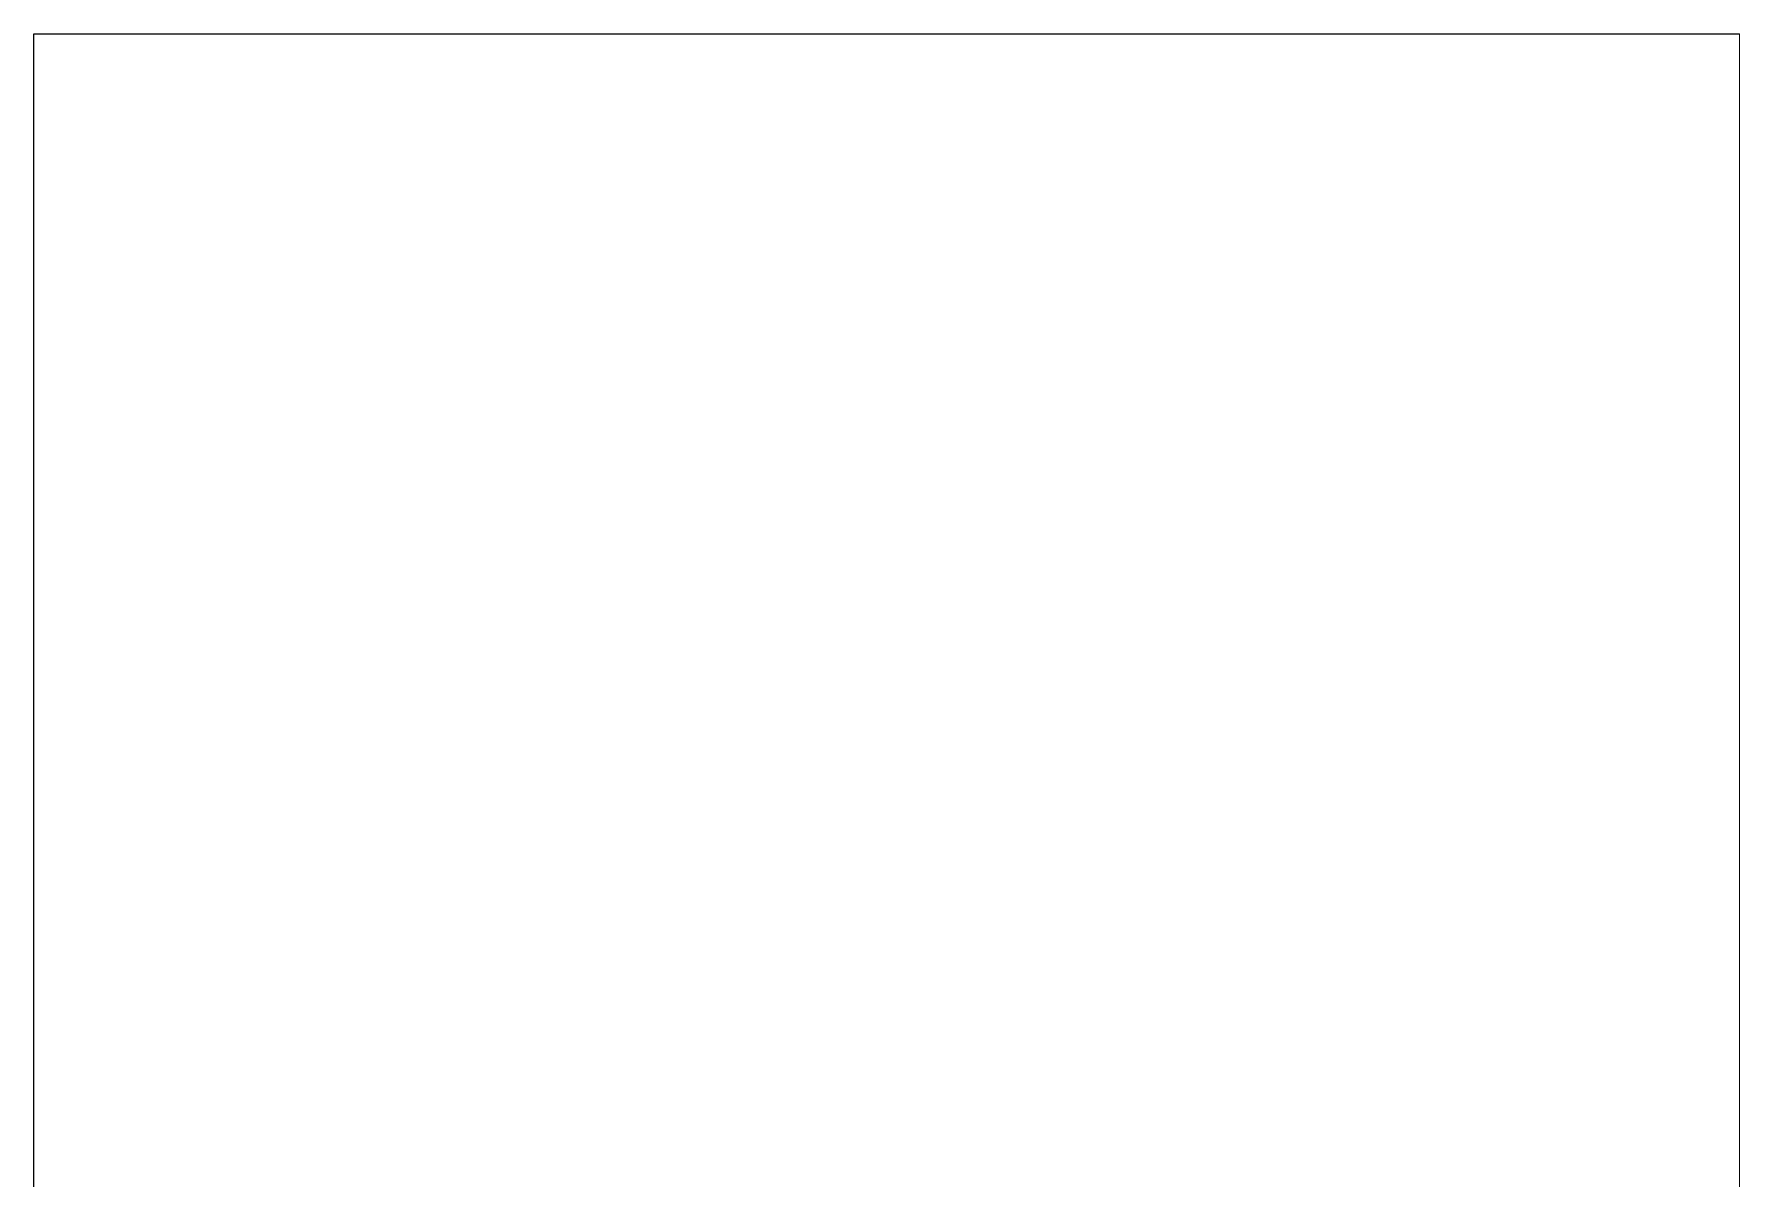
# Model space of a CAD drawing. Header units: inches. Extents: x 1159 to 9559, y -3650 to 1829.
# Drawn here: x 1209.3 to 1591.1, y 1390.4 to 1647.9 of the extents above; entities that cross this region are included whole.
import ezdxf

# ---------------------------------------------------------------- set-up
doc = ezdxf.new("R2010")
doc.units = ezdxf.units.IN
doc.header["$MEASUREMENT"] = 0
doc.layers.add('STN-VPORT', color=30, linetype='Continuous', plot=False)

msp = doc.modelspace()

# ---------------------------------------------------------------- linework, layer by layer
at = {"layer": 'STN-VPORT'}
msp.add_lwpolyline([(1209.254, 1647.896), (1592.757, 1647.896), (1592.757, 1386.218), (1209.254, 1386.218)], close=True, dxfattribs=at)

doc.saveas('drawing.dxf')
